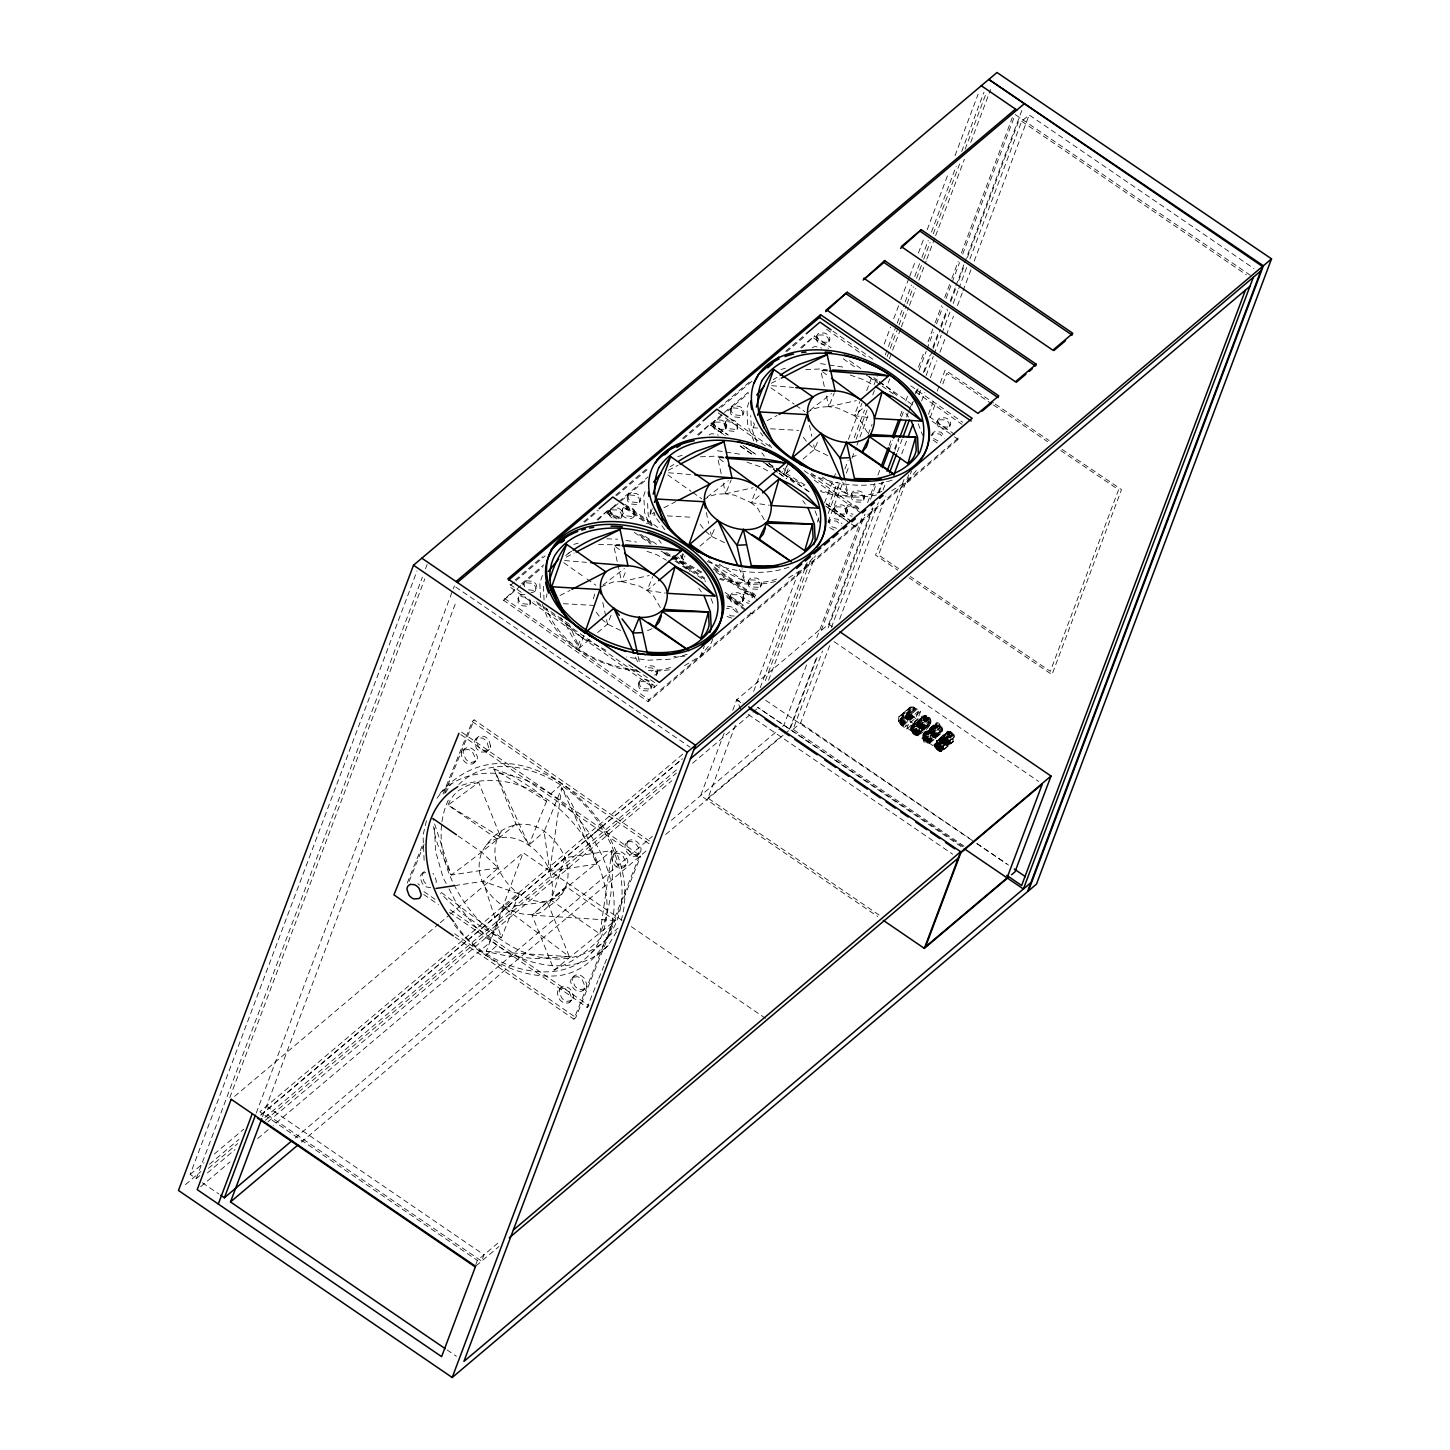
<?xml version="1.0" encoding="UTF-8"?>
<svg xmlns="http://www.w3.org/2000/svg" width="1450" height="1450" viewBox="0 0 1450 1450"><rect width="100%" height="100%" fill="white"/><g stroke="black" fill="none" stroke-linecap="round" stroke-linejoin="round"><path stroke-width="0.75" stroke-dasharray="5 3.75" d="M913.935 716.282L903.223 725.435C895.955 721.592 902.607 713.454 907.754 720.36L905.326 726.849L916.037 717.714L918.466 711.207C911.18 703.141 907.392 715.394 916.037 717.714M620.564 518.447A7.178 4.821 21.5 0 0 621.959 516.436L622.811 513.173L621.615 510.636A6.561 4.404 21.5 0 0 617.319 507.917L612.426 507.881A7.178 4.821 21.5 0 0 609.798 510.545L608.928 513.808L610.142 516.345A6.561 4.404 21.5 0 0 612.77 518.411M609.798 510.545L610.957 514.351A6.561 4.404 21.5 0 0 615.235 517.052L620.129 517.088A7.178 4.821 21.5 0 0 622.757 514.424M621.959 516.436L620.799 512.629A6.561 4.404 21.5 0 0 616.522 509.929L611.628 509.892A7.178 4.821 21.5 0 0 608.982 512.557M712.965 424.759L714.125 428.548A6.561 4.404 21.5 0 0 718.403 431.266L723.296 431.284A7.178 4.821 21.5 0 0 725.942 428.638L726.794 425.376L725.58 422.838A6.561 4.404 21.5 0 0 721.303 420.119L716.409 420.083A7.178 4.821 21.5 0 0 713.763 422.748L712.965 424.759A7.178 4.821 21.5 0 1 715.611 422.095L720.505 422.131A6.561 4.404 21.5 0 1 724.783 424.832L725.942 428.638M713.763 422.748L714.923 426.554A6.561 4.404 21.5 0 0 719.2 429.254L724.094 429.291A7.178 4.821 21.5 0 0 726.74 426.626M816.114 337.651L817.256 341.457A6.561 4.404 21.5 0 0 821.534 344.157L826.428 344.194A7.178 4.821 21.5 0 0 829.074 341.529L829.926 338.285L828.729 335.729A6.561 4.404 21.5 0 0 824.452 333.029L819.558 332.993A7.178 4.821 21.5 0 0 816.912 335.657L816.114 337.651A7.178 4.821 21.5 0 1 818.743 335.004L823.636 335.022A6.561 4.404 21.5 0 1 827.914 337.741L829.074 341.529M816.912 335.657L818.072 339.445A6.561 4.404 21.5 0 0 822.349 342.146L827.243 342.182A7.178 4.821 21.5 0 0 829.889 339.536M729.803 597.346L730.945 601.152A6.561 4.404 21.5 0 0 735.204 603.871L740.098 603.925A7.178 4.821 21.5 0 0 742.763 601.279L743.632 598.016L742.436 595.479A6.561 4.404 21.5 0 0 738.177 592.742L733.283 592.706A7.178 4.821 21.5 0 0 730.619 595.352L729.803 597.346A7.178 4.821 21.5 0 1 732.467 594.699L737.379 594.754A6.561 4.404 21.5 0 1 741.639 597.472L743.161 600.064A6.561 4.404 21.5 0 0 747.294 602.91L749.016 603.327M730.619 595.352L731.743 599.14A6.561 4.404 21.5 0 0 736.02 601.859L740.914 601.913A7.178 4.821 21.5 0 0 743.578 599.267M742.763 601.279L743.071 594.283A7.178 4.821 21.5 0 1 745.934 591.763L750.882 591.999A6.561 4.404 21.5 0 1 755.015 594.844L755.758 596.113M833.786 509.548L834.91 513.336A6.561 4.404 21.5 0 0 839.188 516.073L844.081 516.127A7.178 4.821 21.5 0 0 846.746 513.463L847.616 510.219L846.419 507.663A6.561 4.404 21.5 0 0 842.16 504.944L837.248 504.89A7.178 4.821 21.5 0 0 834.584 507.536L833.786 509.548A7.178 4.821 21.5 0 1 836.451 506.902L841.344 506.956A6.561 4.404 21.5 0 1 845.622 509.675L846.746 513.463M834.584 507.536L835.726 511.343A6.561 4.404 21.5 0 0 839.985 514.061L844.879 514.116A7.178 4.821 21.5 0 0 847.543 511.469M936.936 422.458L938.059 426.246A6.561 4.404 21.5 0 0 942.319 428.964L947.231 429.019A7.178 4.821 21.5 0 0 949.895 426.373L950.747 423.128L949.569 420.572A6.561 4.404 21.5 0 0 945.291 417.854L940.398 417.799A7.178 4.821 21.5 0 0 937.733 420.446L936.936 422.458A7.178 4.821 21.5 0 1 939.6 419.811L944.494 419.847A6.561 4.404 21.5 0 1 948.753 422.584L949.895 426.373M937.733 420.446L938.875 424.234A6.561 4.404 21.5 0 0 943.134 426.952L948.028 427.007A7.178 4.821 21.5 0 0 950.692 424.361M935.812 746.496C941.485 741.856 941.648 755.812 935.812 746.496L946.524 737.343C952.197 732.703 952.36 746.659 946.524 737.343M952.777 735.277C948.391 738.847 948.264 728.099 952.777 735.277L941.123 745.481C933.202 742.201 944.095 740.769 941.123 745.481M938.857 749.668C944.675 746.587 963.996 733.446 947.648 731.289L936.338 741.149L936.936 743.669L950.874 731.743M911.996 725.344C923.704 720.07 920.551 744.049 911.579 731.706C907.573 724.746 921.548 713.998 926.912 715.702C937.208 721.393 924.846 732.268 918.448 734.787M932.006 739.953C924.158 716.01 916.672 753.71 932.006 739.953L942.717 730.8C934.869 706.857 927.384 744.557 942.717 730.8M650.488 509.639L650.071 514.895L654.385 515.149M757.534 428.04L753.221 427.804L753.638 422.548M929.794 725.163C924.683 728.933 918.194 719.272 923.342 715.72M638.29 684.074L639.196 687.862A6.561 4.404 21.5 0 0 643.329 690.707L648.277 690.943A7.178 4.821 21.5 0 0 651.141 688.442L652.083 685.197L651.05 682.642A6.561 4.404 21.5 0 0 646.918 679.796L641.969 679.561A7.178 4.821 21.5 0 0 639.106 682.08L638.29 684.074A7.178 4.821 21.5 0 1 641.154 681.572L646.102 681.808A6.561 4.404 21.5 0 1 650.234 684.654L651.141 688.442M639.106 682.08L639.994 685.868A6.561 4.404 21.5 0 0 644.126 688.714L649.074 688.949A7.178 4.821 21.5 0 0 651.938 686.43M743.071 594.283L743.977 598.071A6.561 4.404 21.5 0 0 748.109 600.916L749.813 601.315M858.889 509.004L858.164 507.736A6.561 4.404 21.5 0 0 854.032 504.89L849.084 504.654A7.178 4.821 21.5 0 0 846.22 507.174L845.278 510.4L846.311 512.974A6.561 4.404 21.5 0 0 850.443 515.819L852.147 516.218M846.22 507.174L847.108 510.962A6.561 4.404 21.5 0 0 851.241 513.808L852.963 514.224M656.107 675.664A7.178 4.821 21.5 0 0 656.705 674.594L655.835 670.806A6.561 4.404 21.5 0 0 651.721 667.942L646.772 667.689A7.178 4.821 21.5 0 0 645.449 668.251M656.705 674.594L657.647 671.368L656.632 668.794A6.561 4.404 21.5 0 0 652.518 665.931L647.57 665.677A7.178 4.821 21.5 0 0 645.268 667.091M747.856 582.374L748.707 586.162A6.561 4.404 21.5 0 0 752.822 589.026L757.788 589.28A7.178 4.821 21.5 0 0 760.67 586.797L761.631 583.553L760.616 580.997A6.561 4.404 21.5 0 0 756.501 578.133L751.553 577.879A7.178 4.821 21.5 0 0 748.653 580.381L747.856 582.374A7.178 4.821 21.5 0 1 750.737 579.873L755.686 580.145A6.561 4.404 21.5 0 1 759.8 583.009L760.67 586.797M748.653 580.381L749.523 584.151A6.561 4.404 21.5 0 0 753.638 587.014L758.586 587.286A7.178 4.821 21.5 0 0 761.486 584.785M850.987 495.284L851.857 499.072A6.561 4.404 21.5 0 0 855.971 501.936L860.919 502.189A7.178 4.821 21.5 0 0 863.819 499.688L864.78 496.462L863.765 493.888A6.561 4.404 21.5 0 0 859.651 491.043L854.684 490.771A7.178 4.821 21.5 0 0 851.803 493.272L850.987 495.284A7.178 4.821 21.5 0 1 853.887 492.782L858.835 493.036A6.561 4.404 21.5 0 1 862.949 495.9L863.819 499.688M851.803 493.272L852.673 497.06A6.561 4.404 21.5 0 0 856.787 499.924L861.735 500.177A7.178 4.821 21.5 0 0 864.617 497.676M546.505 597.454L546.958 593.974M486.185 845.06C508.225 824.832 541.14 847.779 549.768 871.178L596.802 864.037L561.766 787.821L549.768 871.178C570.756 950.348 460.991 907.537 481.763 852.292C496.915 824.325 529.558 812.598 552.649 838.952C573.058 859.759 575.233 892.167 546.65 907.428M564.956 857.729L551.072 900.196L599.938 933.963L611.991 850.588L564.956 857.729L549.768 871.178L544.112 831.684L561.766 787.821M936.936 743.669L934.144 744.593L935.232 748.127L939.165 751.1L942.029 751.227L953.158 741.748L952.469 737.887M953.158 741.748C949.134 744.956 940.542 734.498 947.648 734.534L947.648 731.289M531.044 592.524L532.639 592.361A7.178 4.821 21.5 0 0 535.775 590.041L536.844 586.833L536.029 584.278A6.561 4.404 21.5 0 0 532.096 581.269L527.111 580.779A7.178 4.821 21.5 0 0 523.957 583.081L524.519 586.851M535.775 590.041L535.231 586.289A6.561 4.404 21.5 0 0 531.298 583.263L526.296 582.773A7.178 4.821 21.5 0 0 523.16 585.093L523.957 583.081M627.125 497.296L627.687 501.048A6.561 4.404 21.5 0 0 631.62 504.056L636.623 504.564A7.178 4.821 21.5 0 0 639.758 502.244L640.827 499.036L640.012 496.48A6.561 4.404 21.5 0 0 636.079 493.471L631.076 492.964A7.178 4.821 21.5 0 0 627.941 495.284L627.125 497.296A7.178 4.821 21.5 0 1 630.279 494.976L635.263 495.465A6.561 4.404 21.5 0 1 639.196 498.474L639.758 502.244M627.941 495.284L628.502 499.054A6.561 4.404 21.5 0 0 632.418 502.062L637.42 502.552A7.178 4.821 21.5 0 0 640.556 500.232M730.274 410.187L730.836 413.957A6.561 4.404 21.5 0 0 734.751 416.966L739.754 417.455A7.178 4.821 21.5 0 0 742.889 415.135L743.959 411.945L743.143 409.371A6.561 4.404 21.5 0 0 739.228 406.362L734.226 405.873A7.178 4.821 21.5 0 0 731.09 408.175L730.274 410.187A7.178 4.821 21.5 0 1 733.41 407.885L738.412 408.374A6.561 4.404 21.5 0 1 742.346 411.383L742.908 415.153M731.09 408.175L731.634 411.945A6.561 4.404 21.5 0 0 735.567 414.954L740.569 415.443A7.178 4.821 21.5 0 0 743.705 413.141M426.427 820.754L423.019 835.399L424.161 861.082M501.356 831.611C476.814 864.961 528.09 922.037 561.839 893.979M454.43 924.937C478.627 956.764 518.121 979.711 558.975 975.614C599.829 970.032 620.274 925.553 612.48 887.998C603.254 840.964 570.194 799.856 526.423 780.444C496.099 767.648 453.324 770.077 435.254 801.107M621.107 920.388C649.074 828.494 516.019 705.697 439.839 793.585M524.936 594.663L521.638 594.627A7.178 4.821 21.5 0 0 518.429 596.893L518.085 602.638A6.561 4.404 21.5 0 0 521.964 605.701L526.966 606.245A7.178 4.821 21.5 0 0 530.174 603.998L530.501 598.234M518.429 596.893L518.901 600.644A6.561 4.404 21.5 0 0 522.761 603.689L527.764 604.251A7.178 4.821 21.5 0 0 530.972 601.986M530.174 603.998L529.703 600.228A6.561 4.404 21.5 0 0 525.824 597.183L520.822 596.621A7.178 4.821 21.5 0 0 517.614 598.886M624.207 507.301A7.178 4.821 21.5 0 0 622.394 509.077L622.068 514.841A6.561 4.404 21.5 0 0 625.929 517.886L630.949 518.447A7.178 4.821 21.5 0 0 634.158 516.182L634.484 510.436A6.561 4.404 21.5 0 0 630.605 507.373L625.603 506.829M622.394 509.077L622.866 512.847A6.561 4.404 21.5 0 0 626.744 515.892L631.747 516.454A7.178 4.821 21.5 0 0 634.955 514.188M634.158 516.182L633.686 512.43A6.561 4.404 21.5 0 0 629.808 509.385L624.805 508.823A7.178 4.821 21.5 0 0 621.597 511.089M724.728 423.998L725.199 427.75A6.561 4.404 21.5 0 0 729.078 430.795L734.081 431.357A7.178 4.821 21.5 0 0 737.289 429.091L737.633 423.327A6.561 4.404 21.5 0 0 733.754 420.282L728.752 419.721A7.178 4.821 21.5 0 0 725.544 421.986L724.728 423.998A7.178 4.821 21.5 0 1 727.936 421.733L732.957 422.294A6.561 4.404 21.5 0 1 736.817 425.339L737.289 429.091M725.544 421.986L726.015 425.738A6.561 4.404 21.5 0 0 729.894 428.783L734.896 429.345A7.178 4.821 21.5 0 0 738.104 427.079M542.409 575.414L539.817 583.226L540.632 600.336M593.286 598.814L595.298 592.796M645.087 491.514L643.782 495.429L644.616 512.539L649.147 524.175M748.871 402.466L746.931 408.32L747.765 425.448L753.801 440.945M583.933 635.39L579.547 647.896A126.259 90.498 50.8 0 1 570.43 633.541L565.174 623.536M652.264 508.642L650.071 514.895L654.059 512.847M680.322 555.404A126.259 90.498 50.8 0 0 683.53 560.081L684.98 555.912M753.221 427.804L754.689 423.636M788.129 468.821L786.661 472.99A126.259 90.498 50.8 0 1 783.471 468.296M199.756 1175.66L196.294 1178.578L190.186 1174.391L417.038 570.883M196.294 1178.578L422.349 577.173M425.539 568.708L427.134 564.467M229.789 1097.65L424.796 578.84M256.233 1113.056L454.412 585.782M262.559 1116.645L456.442 600.808M622.014 920.297L523.142 852.727L489.176 943.08L273.216 1125.436M497.839 1243.139L477.358 1260.449L475.002 1266.774L498.927 1246.529M724.166 733.102L700.694 795.561L877.739 916.545M732.776 710.192L736.691 699.788L819.866 629.536L821.244 630.478L828.748 624.153L872.447 507.862M879.026 915.004L707.963 798.116L735.44 725.036M753.656 691.36L799.022 570.666M817.329 521.946L818.924 517.722M824.506 502.896L835.635 473.244M848.377 439.368L861.916 403.372M866.683 390.666L871.468 377.961M884.192 344.085L890.554 327.138M893.744 318.674L900.106 301.727M900.903 299.606L908.86 278.436M909.658 276.316L915.24 261.489M918.412 253.025L923.994 238.199M927.184 229.734L948.662 172.55M955.042 155.603L978.116 94.196M760.199 687.735L807.143 562.654M827.914 507.591L837.411 482.107M854.213 437.646L864.508 410.06M874.114 384.649L877.25 376.148M885.279 354.978L887.618 348.58M888.469 346.496L896.372 325.271M897.224 323.187L904.347 304.083M905.199 301.999L911.506 284.998M914.751 276.551L921.076 259.568M921.928 257.484L928.236 240.501M931.48 232.054L956.13 166.315M961.694 151.471L984.006 92.129M765.328 680.702L810.713 560.008M828.222 513.427L840.148 481.654M844.933 468.948L848.123 460.484M856.08 439.314L867.227 409.661M872.791 394.835L874.386 390.594M887.11 356.718L889.502 350.374M890.3 348.254L898.257 327.066M899.054 324.963L906.214 305.896M907.011 303.775L913.391 286.846M916.563 278.364L922.943 261.435M923.722 259.314L930.102 242.368M933.274 233.903L959.556 164.013M965.12 149.205L985.819 94.141M768.572 680.268L815.335 555.749M828.077 521.837L843.393 481.201M846.401 473.081L848.794 466.719M851.984 458.254L856.134 447.325M856.932 445.204L859.306 438.861M859.941 437.048L868.858 413.449M889.412 358.639L891.949 352.042M892.602 350.157L900.704 328.751M901.374 326.848L908.661 307.563M909.458 305.442L915.82 288.514M918.901 280.212L926.169 260.982M926.858 259.024L934.924 237.691M935.631 235.697L964.377 159.337M970.739 142.39L990.604 89.465M806.562 664.934L783.87 725.308L778.777 729.622M816.749 637.873L862.822 515.294M867.589 502.606L874.749 483.557M877.921 475.093L880.313 468.749M889.049 445.476L891.442 439.132M900.196 415.86L902.571 409.516M905.761 401.052L908.135 394.708M918.484 367.194L924.049 352.386M928.018 341.819L934.38 324.891M935.178 322.77L941.539 305.841M944.729 297.395L951.091 280.466M951.871 278.346L958.232 261.417M961.423 252.953L1012.317 117.559M821.244 630.478L864.961 514.188M870.526 499.38L876.09 484.59M889.611 448.648L892.783 440.184M901.519 416.929L903.912 410.586M919.01 370.403L926.169 351.371M926.949 349.269L933.311 332.34M936.501 323.894L942.844 306.965M946.034 298.519L959.537 262.577M962.727 254.112L1014.384 116.671M878.011 493.073L881.981 482.487M894.704 448.666L898.674 438.081M906.631 416.947L908.207 412.706M909.005 410.604L912.195 402.139M915.367 393.693L916.962 389.452M923.324 372.541L929.667 355.631M932.857 347.166L937.624 334.479M940.796 326.014L947.158 309.104M950.33 300.657L955.115 287.97M955.894 285.849L963.851 264.697M964.649 262.595L1022.667 108.242M789.489 729.278L816.169 658.282M817.039 657.521L789.978 729.495L784.794 733.863M828.168 627.886L874.314 505.126M879.081 492.42L883.068 481.853M894.994 450.098L898.982 439.513M911.706 405.656L913.301 401.414M916.472 392.95L918.067 388.709M924.429 371.78L932.386 350.61M933.184 348.489L940.343 329.44M941.141 327.337L947.502 310.391M950.692 301.926L955.459 289.239M958.649 280.774L964.214 265.948M967.404 257.484L1019.912 117.794M964.033 846.147L793.096 729.35L822.567 650.959M831.321 627.651L878.319 502.642M883.086 489.937L886.276 481.454M897.423 451.784L902.208 439.078M918.938 394.581L920.533 390.34M926.097 375.514L933.274 356.446M934.072 354.326L941.231 335.258M942.029 333.138L949.986 311.949M953.176 303.485L957.961 290.761M958.758 288.641L966.715 267.452M969.905 258.988L1021.67 121.256L1029.156 114.949L1253.96 268.558M793.096 729.35L800.581 723.024L830.85 642.513M839.604 619.204L885.805 496.317M901.737 453.941L906.504 441.235M921.638 400.979L924.828 392.497M930.393 377.671L936.773 360.724M939.963 352.241L945.527 337.415M946.324 335.294L953.502 316.227M957.471 305.624L962.256 292.918M963.054 290.798L971.011 269.609M974.201 261.145L1029.156 114.949M904.021 479.442L875.564 555.132L897.858 570.213M928.507 414.265L934.036 399.548M937.208 391.138L945.11 370.112L993.395 402.81M908.679 474.748L878.519 554.987L899.054 568.908M930.102 417.727L935.667 402.937M942.808 383.942L946.778 373.375L991.601 403.734M913.373 707.056L910.237 707.129L898.837 716.862L898.42 721.411L901.683 725.653L906.667 729.114L917.379 719.961L920.623 711.316L913.373 707.056L902.661 716.209L899.997 723.26L941.467 751.408L953.447 741.258M906.667 729.114L909.911 720.469L920.623 711.316M941.467 751.408L944.131 744.357L902.661 716.209L898.837 716.862M648.132 701.746L648.929 699.752L751.807 612.335L751.009 614.347L648.132 701.746L503.603 600.282L514.696 589.534M407.214 883.104L423.056 843.755M443.048 794.056L472.211 721.556L474.114 719.871L650.343 841.634M409.136 881.401L424.324 843.646M444.588 793.295L474.114 719.871M597.908 520.169L607.296 510.871L618.407 518.683M616.848 518.991L607.586 512.484L616.957 503.204M638.634 671.441L619.694 668.522L597.128 660.656L576.665 649.02L581.432 637.148L564.485 622.521L560.806 617.537M600.989 586.851L613.114 581.976L621.633 581.595L626.418 569.687M597.636 632.526L607.496 624.153L611.483 614.22M486.239 951.236L569.324 956.637L503.893 907.356L547.248 901.737L569.324 956.637L534.706 958.577L506.829 955.804A156.238 116.816 18.2 0 1 486.239 951.236L503.893 907.356L519.082 893.907L483.049 881.31L453.941 885.732M546.577 801.252L528.924 845.132L515.946 823.872L493.87 768.971L511.959 775.388L533.981 789.616A157.325 90.244 73.6 0 1 546.577 801.252L493.87 768.971L528.924 845.132L544.112 831.684M519.082 893.907L501.428 937.787A156.002 116.634 18.2 0 1 482.959 927.964L460.339 912.123L440.492 893.49M698.465 435.272L711.261 423.074L727.936 434.782M723.695 434.493L710.717 425.394L711.533 423.382L749.251 391.337M660.348 607.55L653.642 596.113L647.117 590.476L652.699 576.592M689.729 570.376L679.561 561.603L682.732 553.683M701.111 572.859L680.648 561.204L684.618 551.326M703.449 499.978L709.521 496.281L717.079 494.178L725.616 493.798L731.199 479.896M699.969 546.124L711.461 536.355L714.651 528.398M514.315 582.048L509.168 586.416L653.696 687.88L654.512 685.868L534.071 601.315M801.596 348.181L814.411 335.965L831.086 347.674M764.313 519.752L757.625 508.316L751.1 502.679L756.683 488.777M684.599 665.623L700.368 656.034L704.356 646.156M712.82 639.033L711.225 643.002L700.368 656.034M786.697 465.885L783.526 473.806L776.094 469.564M788.564 462.242L783.798 474.114L804.243 485.75M455.173 937.153L573.892 1019.187L638.87 857.639L640.791 855.953L460.846 731.616M573.892 1019.187L575.813 1017.483L640.791 855.953M449.446 912.286L587.159 1007.442L597.98 980.508M598.814 978.442L603.816 966.026M604.65 963.942L607.151 957.725M806.599 412.869L812.671 409.172L820.229 407.069L828.748 406.689L834.33 392.805M803.101 459.016L814.61 449.246L817.8 441.308M752.097 613.948L752.912 611.936L855.79 524.537L854.993 526.531L752.097 613.948L748.399 611.356M867.463 432.644L860.774 421.207L854.231 415.57L859.814 401.686M788.582 577.825L804.351 568.237L805.946 564.286M829.346 520.586L828.53 522.598A7.159 4.803 21.5 0 1 831.956 520.514L836.994 521.293L841.163 525.752M896.843 395.469L886.675 386.697L889.847 378.794M868.115 434.329L872.103 424.397M855.246 526.857L856.062 524.846L958.939 437.429L958.124 439.441L855.246 526.857L851.549 524.248M891.714 490.716L907.501 481.146L911.47 471.25M932.477 433.496L931.679 435.489A7.159 4.803 21.5 0 1 935.105 433.405L940.126 434.184L944.312 438.661M909.531 707.709L909.803 713.563L917.379 719.961M913.446 726.831C910.111 743.433 926.822 724.366 913.446 726.831C929.305 705.153 937.189 724.692 916.708 733.501M925.209 734.824C921.874 751.408 938.585 732.341 925.209 734.824L936.827 724.982L940.669 727.012L940.089 731.634L926.641 742.799M935.921 725.671C933.093 728.281 936.754 734.769 940.089 731.634M445.458 792.933L451.186 783.544M448.286 800.164C410.712 881.219 529.033 1007.623 606.191 939.727C638.489 897.786 616.703 838.517 583.553 803.952C553.139 771.654 495.103 748.943 458.798 784.486M626.237 842.957C620.872 850.534 633.976 861.916 639.776 853.252C645.141 845.676 632.037 834.276 626.237 842.957C632.726 837.556 642.586 848.54 637.855 854.938M628.158 841.254C623.428 847.67 633.287 858.636 639.776 853.252M455.028 923.287C490.173 979.094 597.926 1000.156 606.97 913.446C610.849 841.236 534.615 757.915 459.813 786.063M596.82 955.496L608.166 945.454L618.498 928.544M804.351 568.237L813.849 556.818M907.501 481.146L918.339 468.096M936.338 741.149L936.936 740.442C945.183 740.026 943.207 747.638 942.029 751.227M462.822 750.466L466.084 747.91L469.492 747.656A8.12 5.746 49.1 0 1 474.694 750.864L477.322 756.537A8.863 6.289 49.1 0 1 475.817 761.341L472.573 763.914L469.147 764.15A8.12 5.746 49.1 0 1 463.946 760.942L461.317 755.269A8.863 6.289 49.1 0 1 462.822 750.466L467.571 749.36A8.12 5.746 49.1 0 1 472.791 752.568L475.401 758.241A8.863 6.289 49.1 0 1 473.896 763.044M475.727 739.119L477.648 737.416M487.526 750.901L489.448 749.215M430.686 887.472L427.116 887.183A8.12 5.746 49.1 0 1 422.167 883.322L420.228 877.558A8.863 6.289 49.1 0 1 422.439 873.244L425.847 870.942M515.946 823.872C495.012 841.653 473.642 858.763 451.204 875.021L437.719 844.643A170.901 73.388 41.4 0 1 433.514 826.663M550.819 793.784L562.165 783.725M458.218 836.034L481.763 852.292L498.238 867.861L483.049 881.31L501.428 937.787L439.549 891.116M591.455 835.689L604.722 823.944M485.841 955.314L497.187 945.273C529.214 967.875 578.659 976.938 608.166 945.454M547.248 901.737L532.059 915.168L554.136 970.086L571.898 960.933L582.9 953.556A172.26 154.371 64.8 0 0 615.144 920.533L566.261 886.748L532.059 915.168L615.126 920.514L554.136 970.086M566.261 886.748L551.072 900.196L611.991 850.588L612.679 872.501L610.885 893.889A172.224 154.352 64.8 0 1 599.956 933.963M613.259 854.394L616.522 851.839L619.947 851.603A8.102 5.746 49.1 0 1 625.149 854.847L627.741 860.521A8.863 6.289 49.1 0 1 626.219 865.306L622.956 867.861L619.531 868.097A8.102 5.746 49.1 0 1 614.329 864.853L611.737 859.179A8.863 6.289 49.1 0 1 613.259 854.394L618.026 853.307A8.102 5.746 49.1 0 1 623.228 856.533L625.82 862.206A8.863 6.289 49.1 0 1 624.298 866.991M608.293 936.718L618.026 928.109M591.002 953.176L606.191 939.727M559.192 989.208L562.528 986.743L566.007 986.725A8.102 5.746 49.1 0 1 571.119 990.223L573.457 995.951A8.881 6.289 49.1 0 1 571.644 1000.554L568.309 1003.019L564.829 1003.037A8.102 5.746 49.1 0 1 559.718 999.539L557.38 993.812A8.881 6.289 49.1 0 1 559.192 989.208L564.086 988.429A8.102 5.746 49.1 0 1 569.197 991.927L571.536 997.654A8.881 6.289 49.1 0 1 569.723 1002.258M572.424 977.499L575.759 975.016L579.239 974.98A8.102 5.746 49.1 0 1 584.35 978.442L586.724 984.169A8.881 6.289 49.1 0 1 584.948 988.791L581.631 991.256L578.151 991.311A8.102 5.746 49.1 0 1 573.022 987.831L570.647 982.121A8.881 6.289 49.1 0 1 572.442 977.499L577.317 976.684A8.102 5.746 49.1 0 1 582.429 980.146L584.803 985.855A8.881 6.289 49.1 0 1 583.027 990.477M587.159 1007.442L589.081 1005.738L448.104 908.316M899.526 716.282L910.237 707.129M900.45 716.01L911.162 706.857M901.592 715.992L912.304 706.839M900.088 718.892L912.322 708.488M899.87 719.798L914.479 707.437M898.42 721.411L909.132 712.258M899.87 720.722L913.917 708.615M902.661 716.209L904.909 717.152L915.621 707.999M900.088 721.665L914.732 708.887M899.091 722.716L909.803 713.563M904.836 718.439L915.548 709.286M900.522 722.626L911.234 713.472M899.816 723.768L910.528 714.614M905.688 718.964L916.4 709.811M901.048 723.405L911.76 714.252M900.668 724.746L911.379 715.593M901.664 724.13L912.376 714.977M902.408 724.819L913.101 715.666M901.683 725.653L918.466 711.207M911.47 725.997L924.121 715.394M911.071 726.794L921.783 717.659M914.316 724.42L925.028 715.267M910.817 727.701L921.529 718.566M915.24 724.511L925.952 715.357M910.745 728.643L921.457 719.508M910.854 729.64L926.912 715.702M915.548 725.961L926.242 716.808M916.164 726.124L927.909 716.264M911.107 730.655L921.819 721.502M916.799 726.486L927.511 717.333M911.579 731.706L928.816 716.989M917.379 726.957L928.091 717.804M912.884 731.471L923.596 722.317L923.523 718.801L925.064 716.989M917.832 727.519L928.544 718.366M912.195 732.667L929.595 717.822M913.228 732.123L923.596 722.317M918.194 728.172L928.906 719.019M913.699 732.685L924.411 723.532L926.242 724.529L928.326 723.641M912.956 733.501L930.193 718.783M914.279 733.174L924.991 724.021M919.934 728.987L930.646 719.834M913.881 734.244L925.626 724.366M915.53 733.682L926.242 724.529M914.877 734.806L930.918 720.868M920.315 731.018L931.027 721.864M915.838 735.132L926.532 725.979M916.763 735.241L930.954 722.807M920.007 732.866L930.719 723.713M917.669 735.096L930.32 724.511M923.233 733.99L935.123 723.713M922.834 734.787L935.884 723.387M926.079 732.413L936.791 723.26M922.599 735.694L933.311 726.541M927.021 732.504L937.733 723.351M922.526 736.636L933.22 727.483M926.115 734.135L938.694 723.677M922.617 737.615L933.329 728.462M927.311 733.954L938.023 724.801M927.928 734.117L938.639 724.964M922.889 738.63L939.673 724.239M928.562 734.461L939.274 725.326M924.411 738.702L935.105 729.549M923.342 739.699L940.597 724.982M924.647 739.446L935.359 730.311M923.958 740.642L941.358 725.816M925.009 740.116L935.721 730.963M929.958 736.165L940.669 727.012M924.719 741.494L941.956 726.758M926.061 741.149L936.754 731.996M925.644 742.237L942.428 727.827M927.293 741.675L938.005 732.522M927.891 741.657L942.699 728.861M927.601 743.125L942.79 729.839M928.526 743.216L939.238 734.062M929.432 743.089L942.482 731.688M930.211 742.781L942.083 732.504M936.229 741.675L946.941 732.522M938.041 740.261L948.753 731.108M936.301 742.273L949.424 731.199M934.144 744.593L945.835 734.498M934.036 745.173L950.131 731.416M934.09 745.826L949.079 732.776M934.308 746.551L945.019 737.397M939.709 742.001L950.421 732.848M935.866 745.753L951.617 732.214M934.706 747.33L951.218 733.265M938.023 745.354L952.342 732.757M935.232 748.127L945.944 738.974M936.192 747.403L952.976 733.338M939.582 744.901L950.294 735.748M939.038 745.898L952.487 734.588M935.866 748.871L953.52 733.972M936.899 748.327L947.611 739.174M936.609 749.541L953.973 734.661M937.842 749.106L948.554 739.971M937.443 750.176L948.155 741.022M940.706 747.62L954.499 735.947M942.482 747.04L953.194 737.887M938.313 750.719L954.444 737.017M939.836 749.886L953.085 738.847M939.165 751.1L951.744 740.116M939.981 751.354L953.466 739.717M940.778 751.444L953.574 740.533M515.131 580.036L542.554 556.728M583.716 521.764L597.436 510.11M615.67 495.157L648.259 467.462M682.551 438.335L701.401 422.312M718.819 408.048L751.39 380.371M785.683 351.226L804.551 335.204M516.037 580.58L545.182 555.821M584.622 522.308L598.342 510.654M616.576 495.701L649.165 468.024M683.457 438.879L702.308 422.856M721.429 407.142L752.296 380.915M786.589 351.788L805.457 335.766M521.547 583.716L543.841 564.775M597.001 519.607L607.296 510.871M618.679 501.736L647.824 476.978M697.541 434.728L711.261 423.074M800.69 347.619L814.411 335.965M503.603 600.282L520.749 585.728M522.471 584.259L543.043 566.787M607.586 512.484L645.304 480.439M710.717 425.394L721.013 416.639M727.864 410.821L748.454 393.331M589.407 639.504L579.547 647.896L569.614 625.494M617.863 564.521L621.633 581.595L639.232 585.999L647.117 590.476L655.346 583.498M723.26 483.122L725.616 493.798L734.516 495.157L751.1 502.679L760.96 494.305M789.96 470.199L786.661 472.99L784.867 468.912M826.409 396.031L828.748 406.689L837.665 408.066L854.231 415.57L864.109 407.196M653.696 687.88L657.122 684.962M234.628 1096.363L438.48 924.212M440.22 922.762L448.847 915.457M450.569 914.007L523.142 852.727M682.678 754.181L259.822 1111.806L477.358 1260.449M260.782 1115.304L682.044 759.039M190.186 1174.391L204.015 1162.737M214.364 1153.982L243.727 1129.188M261 1114.615L682.334 758.821M185.382 1184.632L200.934 1171.491M209.579 1164.205L238.942 1139.392M264.861 1117.515L677.748 768.844M208.383 1168.374L237.746 1143.579M265.368 1120.252L676.353 773.194M207.368 1172.959L235.009 1149.614M267.815 1121.919L671.894 780.698M692.611 763.207L751.317 713.618M753.039 712.168L758.223 707.781M200.662 1186.716L230.042 1161.921M257.683 1138.576L271.494 1126.904M295.147 1138.014L652.373 836.36M671.35 820.338L777.091 731.054M707.963 798.116L781.006 736.455M301.292 1142.147L646.664 850.516M665.659 834.475L783.072 735.313M810.151 410.114L831.557 393.566M707.02 497.205L728.426 480.675M603.037 585.021L624.442 568.472M478.681 782.402L468.006 785.284L459.288 790.069A171.462 73.624 41.4 0 0 448.068 805.076L500.757 837.321L478.681 782.402L448.068 805.094L496.951 838.861M475.817 761.341L471.069 762.464A8.12 5.746 49.1 0 1 465.867 759.238L463.239 753.565A8.863 6.289 49.1 0 1 464.743 748.78M626.219 865.306L621.452 866.393A8.102 5.746 49.1 0 1 616.25 863.149L613.658 857.476A8.863 6.289 49.1 0 1 615.181 852.691M773.249 379.646L777.001 377.381M670.118 466.755L673.851 464.471M568.001 553.411L571.753 551.145M652.101 628.702L645.286 631.602M584.948 988.791L580.072 989.607A8.102 5.746 49.1 0 1 574.943 986.145L572.569 980.417A8.881 6.289 49.1 0 1 574.345 975.796M571.644 1000.554L566.751 1001.334A8.102 5.746 49.1 0 1 561.639 997.836L559.301 992.108A8.881 6.289 49.1 0 1 561.114 987.523M771.327 383.271L779.303 379.157M668.178 470.362L678.147 465.233M767.159 420.609L777.109 415.479M566.189 557.144L574.164 553.03M664.009 507.718L675.972 501.555M560.044 595.515L569.995 590.386M422.439 873.244L425.666 872.519M486.312 751.934L481.183 752.043A8.12 5.746 49.1 0 1 476.325 748.037L474.567 742.255A8.863 6.271 49.1 0 1 476.941 738.086L482.071 737.978A8.12 5.746 49.1 0 1 486.946 741.983L488.704 747.765A8.863 6.271 49.1 0 1 486.312 751.934M780.934 369.478L785.284 368.264M677.784 456.587L682.134 455.373M852.401 456.696L856.189 455.644M573.801 544.384L578.169 543.17M892.131 480.077C864.998 489.81 835.019 484.717 809.009 473.878M881.89 491.459C862.17 498.129 840.202 496.679 820.573 490.444M876.452 494.976C858.146 498.909 838.444 497.241 820.664 491.478M788.981 567.168C761.866 576.901 731.869 571.808 705.878 560.987M776.674 579.13C758.205 585.184 737.814 583.371 719.381 578.224M775.496 581.468C757.299 586.362 737.524 584.296 719.562 579.293M687.191 654.367L669.737 659.224L647.606 660.221L626.563 656.977M670.625 667.507L662.324 669.827L647.606 670.48M669.338 669.882L651.684 671.694M828.748 406.689L856.37 400.635M725.616 493.798L753.221 487.726M621.633 581.595L649.256 575.523M498.238 867.861L451.204 875.021L432.879 818.525M805.711 369.623L820.428 368.952L829.237 370.312M826.736 370.149L820.754 370.421L824.524 387.494M700.459 456.804L717.297 456.061L723.894 457.076M723.604 457.239L717.605 457.511L721.375 474.585M606.752 538.82L617.591 539.183M598.596 544.511L619.911 544.874M619.621 545.055L613.64 545.309L617.392 562.382M734.244 616.051L730.891 615.869L726.45 613.332M770.494 428.783L798.569 430.378M667.344 515.874L693.263 517.36M563.379 603.689L593.612 605.393M827.316 370.946L820.754 370.421L828.004 375.749M771.708 385.664L793.585 387.44M724.166 458.055L717.605 457.511L724.855 462.84M668.559 472.772L690.436 474.549M620.201 545.853L613.64 545.309L620.89 550.638M564.594 560.57L586.452 562.346M854.231 415.57L870.453 417.872M751.1 502.679L769.334 505.252M647.117 590.476L665.351 593.068M820.501 363.624L843.646 367.194M717.369 450.733L740.497 454.285M836.596 528.326L831.684 526.622L828.965 521.746A7.159 4.803 21.5 0 1 832.771 518.502L837.792 519.281L841.979 523.74M626.001 540.469L636.532 542.082M731.815 618.135L726.903 616.431L724.746 614.111M636.894 670.081C599.811 666.184 560.081 645.341 546.614 608.819M528.452 589.86L533.437 590.349A7.178 4.821 21.5 0 0 536.591 588.048M850.226 375.061L863.874 379.827L871.649 384.25M938.023 440.963L933.583 438.426L932.096 434.638A7.159 4.803 21.5 0 1 935.921 431.411L940.941 432.173L945.128 436.649M937.208 442.975L931.861 439.205M827.714 455.554L814.61 449.246L808.085 443.609M747.076 462.169L760.724 466.918L770.439 472.446M834.076 530.066L829.618 527.546L828.222 525.009M724.565 542.644L711.461 536.355L704.936 530.718M647.008 551.326L656.741 554.716L666.474 560.244M620.582 630.442L607.496 624.153L600.971 618.516M605.991 650.216L581.432 637.148M740.769 709.376L736.691 699.788L743.125 703.051M866.212 375.061L877.377 381.404M879.226 382.474L886.675 386.697M804.986 485.007L782.329 471.159M763.081 462.151L774.228 468.513M701.836 572.097L682.406 561.041L677.567 556.873M660.964 551.018L670.263 556.311M672.111 557.362L679.561 561.603M904.909 717.152L909.911 720.469M995.244 404.079L1049.111 440.546M1062.107 449.355L1121.521 489.611L1051.993 674.612L908.987 577.771M993.467 405.003L1047.625 441.67M1060.693 450.533L1118.584 489.737L1050.326 671.35L910.256 576.484M822.404 476.996L848.087 494.414L845.278 481.599M719.254 564.104L744.956 581.504L742.128 568.708M765.691 700.296L974.871 842.251M976.738 843.519L1008.493 865.07M962.999 846.673L757.553 707.237L962.401 847.452M1015.181 114.55L1253.326 277.294M1021.67 121.256L1246.474 274.884M828.748 624.153L832.481 626.708M834.112 641.661L1038.635 781.423M800.581 723.024L969.669 838.571M977.101 843.646L1006.826 863.946M736.691 699.788L741.276 702.906M748.2 714.451L952.722 854.213M536.391 601.768L569.669 624.497M628.829 664.916L654.711 682.606M455.699 587.014L690.091 747.185M631.348 926.677L765.673 1018.462M266.492 1106.169L484.028 1254.83L481.654 1261.137L264.118 1112.494M202.402 1182.747L218.896 1194.003M447.108 1349.95L456.442 1356.33M472.211 721.556L652.138 845.894M460.792 734.588L638.87 857.639M423.98 891.659L435.109 899.344M423.744 894.523L438.444 904.673M454.629 933.746L575.813 1017.483M832.952 331.198L875.564 361.123M910.781 385.827L962.655 422.258M826.591 329.313L865.505 356.627M915.53 391.736L961.857 424.27M849.609 360.688L860.738 368.481M873.697 377.598L877.413 380.19M879.262 381.495L912.612 404.913M929.287 416.621L955.224 434.837M813.595 337.977L828.421 348.381M843.248 358.784L856.225 367.901M869.184 377L880.313 384.812M882.162 386.099L895.139 395.216M932.187 421.225L952.577 435.544M954.426 436.831L958.124 439.441M770.911 387.821L794.092 404.097M795.887 405.347L804.804 411.619M729.803 418.307L772.433 448.213M804.188 470.652L859.778 509.675M718.149 412.815L766.053 446.328M814.229 480.149L860.829 512.974M746.478 447.778L755.74 454.285M768.699 463.402L774.264 467.299M776.112 468.604L809.463 492.003M826.138 503.712L852.092 521.928M711.533 423.382L728.208 435.091M743.034 445.494L755.994 454.593M768.971 463.71L774.518 467.607M776.384 468.912L809.734 492.329M826.409 504.038L852.346 522.236M710.464 425.067L725.29 435.489M740.098 445.893L753.076 454.992M766.053 464.091L777.164 471.903M779.013 473.207L786.426 478.409M829.037 508.334L849.428 522.634M851.277 523.939L854.993 526.531M740.37 446.201L753.347 455.3M766.307 464.417L777.418 472.211M779.284 473.516L786.697 478.718M825.594 506.032L849.682 522.942M667.761 474.911L690.961 491.206M692.737 492.456L701.655 498.709M625.077 504.419L658.427 527.818M714.016 566.859L756.628 596.766M625.838 506.104L653.624 525.607M714.778 568.545L755.541 597.164M626.128 507.718L652.065 525.933M713.201 568.853L757.679 600.082M625.022 508.116L647.262 523.722M715.811 571.844L752.876 597.871M608.384 510.472L619.494 518.284M645.449 536.5L656.56 544.294M673.235 556.002L704.736 578.115M725.109 592.434L743.651 605.447M640.646 534.289L653.606 543.388M666.583 552.504L670.281 555.096M672.147 556.401L707.346 581.106M727.737 595.424L742.545 605.828M639.069 534.597L652.047 543.714M665.024 552.812L674.286 559.319M676.135 560.624L705.787 581.432M726.16 595.732L746.551 610.051M606.481 512.883L613.894 518.085M634.284 532.386L650.959 544.094M663.919 553.193L673.181 559.7M675.048 561.005L680.594 564.902M682.461 566.207L689.856 571.409M726.921 597.436L747.312 611.737M563.778 562.727L585.202 577.752M586.978 579.003L595.896 585.274M509.983 584.404L522.942 593.521M504.401 598.288L648.929 699.752M811.402 473.298L828.385 484.699L848.087 494.414L842.668 482.198M708.252 560.389L725.254 571.789L744.956 581.504L739.536 569.306M497.187 945.273L475.02 926.423L456.551 903.368L447.234 885.569M777.019 468.259L793.694 482.578M673.869 555.368L680.648 561.204M576.665 649.02L559.718 634.393L547.429 617.791L541.394 602.276M905.906 413.54L908.498 417.038M803.354 437.229L806.907 442.014M760.543 432.68L763.008 435.997M769.153 444.298L771.599 447.633M802.756 500.631L805.348 504.147M761.921 452.853L764.386 456.17M700.205 524.32L703.757 529.123M736.691 612.263L733.011 609.091L727.991 608.311A7.159 4.803 21.5 0 0 726.541 608.71M664.771 529.739L656.179 518.121L653.914 512.303M698.773 588.446L701.383 591.944M658.789 539.944L661.236 543.279M596.222 612.118L599.774 616.921M754.942 598.107L754.217 596.838A6.561 4.404 21.5 0 0 750.085 593.993L745.137 593.775A7.178 4.821 21.5 0 0 742.273 596.276M446.201 883.594L443.084 877.649L435.526 851.041L434.366 825.358M681.717 556.021L683.53 560.081M635.553 657.104L638.272 663.212M918.176 423.744L922.707 435.381M815.027 510.835L819.558 522.471M756.954 442.196L751.317 427.696L750.719 415.498M711.062 598.632L714.071 606.39M652.192 525.154L648.168 514.786L647.479 500.558M596.802 864.037L584.531 829.69L572.243 804.714A157.542 90.371 73.6 0 0 561.766 787.821M638.145 656.506L639.559 662.904M809.463 425.448L811.801 436.269M813.668 444.914L814.61 449.246M706.313 512.539L708.651 523.359M710.536 532.023L711.461 536.355M602.801 602.511L607.496 624.153M490.626 746.061L488.868 740.279A8.12 5.746 49.1 0 0 483.992 736.274L478.862 736.401A8.863 6.271 49.1 0 0 476.488 740.569L478.228 746.351A8.12 5.746 49.1 0 0 483.104 750.339L488.233 750.23A8.863 6.271 49.1 0 0 490.626 746.061M738.068 612.824L735.331 607.949L728.788 606.299A7.159 4.803 21.5 0 0 727.338 606.716M543.406 586.326L544.094 600.554M436.015 882.597A8.863 6.289 49.1 0 0 436.305 880.839L434.366 875.075A8.12 5.746 49.1 0 0 432.934 873.426M424.361 871.559A8.863 6.289 49.1 0 0 422.149 875.854L424.089 881.636A8.12 5.746 49.1 0 0 429.037 885.479M417.854 883.793A8.102 5.746 49.1 0 1 419.558 885.08M812.399 347.782A7.178 4.821 21.5 0 1 814.972 346.604L819.993 347.311A6.561 4.404 21.5 0 1 821.516 348.145M857.349 509.748A6.561 4.404 21.5 0 0 853.216 506.902L848.268 506.666A7.178 4.821 21.5 0 0 845.404 509.186M709.249 434.873A7.178 4.821 21.5 0 1 711.823 433.713L716.844 434.402A6.561 4.404 21.5 0 1 718.366 435.236M684.853 656.143A139.889 53.723 28.9 0 1 673.724 656.542M565.754 555.549A139.254 121.727 7.3 0 1 571.608 551.181M657.502 672.582A7.178 4.821 21.5 0 1 654.621 675.084"/><path stroke-width="1.5" d="M549.659 580.308L550.565 576.955A138.765 121.311 7.3 0 1 566.588 544.33L605.846 571.898C622.503 560.026 646.428 566.606 660.022 580.236C676.371 594.627 660.856 612.045 655.146 626.853L687.264 649.401M653.171 494.178L654.548 489.157A138.765 121.311 7.3 0 1 670.553 456.532L709.829 484.082C726.468 472.229 750.411 478.79 764.005 492.42C780.336 506.829 764.839 524.248 759.111 539.056L791.229 561.603M756.32 407.087L757.697 402.067A138.765 121.311 7.3 0 1 773.702 369.424L812.961 396.992C829.618 385.12 853.561 391.699 867.154 405.329C883.485 419.721 867.988 437.139 862.261 451.947L894.378 474.494M571.989 589.353L605.846 571.898C583.045 601.261 638.254 630.841 661.526 610.976L700.767 638.526L708.506 611.918L663.158 609.344M677.966 500.522L709.829 484.082C687.028 513.445 742.237 543.043 765.491 523.178L804.75 550.728L812.489 524.121L767.141 521.547M779.103 414.446L812.961 396.992C790.178 426.354 845.386 455.952 868.641 436.069L907.899 463.638L915.639 437.03L870.272 434.456M661.327 615.815L659.315 621.832L655.146 626.853L648.132 622.539M709.811 632.526L711.207 628.303L710.428 612.027L703.975 595.442M765.292 528.018L763.298 534.035L759.111 539.056L752.097 534.742M813.776 544.729L815.19 540.487L814.393 524.229L807.94 507.645M868.441 440.927L866.447 446.926L862.261 451.947L849.99 444.407M550.493 590.186L566.588 544.33M584.658 633.306L599.992 589.516L552.468 586.815L558.014 606.299M654.457 502.389L670.571 456.532M688.641 545.49L703.975 501.718L656.451 499.017L662.596 520.26M757.607 415.298L773.72 369.442M791.772 458.399L807.106 414.627L759.601 411.927L763.914 427.895M883.34 920.369L924.339 948.373L960.661 851.712L748.707 706.875M1263.385 265.785L988.791 79.406L413.504 565.21L178.477 1190.468L452.201 1377.5L1027.488 891.696L1262.497 266.456L988.846 79.442L996.966 72.5L1271.523 258.843L1036.496 884.083L1028.376 891.043L1263.385 265.785L1271.523 258.843M218.297 1204.044L252.264 1113.691M220.726 1195.271L224.387 1197.773L255.436 1115.177M445.241 1348.681L230.496 1201.941L261.779 1118.729M508.533 580.091L819.576 317.441L820.591 314.722L972.189 418.325L659.424 682.424L507.826 578.84L820.591 314.722M826.409 309.811L825.739 311.623L847.217 292.248L998.796 395.85L978.007 413.395L826.409 309.811L847.217 292.248M863.167 280.013L884.645 260.638L1036.224 364.24L1035.554 366.034L883.956 262.45L864.762 278.654M452.201 1377.5L687.209 752.242L1262.497 266.456M883.956 262.45L884.645 260.638M900.595 248.403L921.239 229.734L1072.837 333.319L1052.863 350.193L901.284 246.591L921.239 229.734M881.111 466.628L888.27 447.597M892.239 437.012L898.601 420.101M882.452 467.661L889.611 448.648M893.581 438.063L900.722 419.032M887.037 471.268L894.197 452.219M899.779 437.392L906.141 420.464M889.466 472.972L896.626 453.904M903.006 436.958L909.368 420.011M893.762 475.129L900.142 458.182M908.099 436.994L912.884 424.288M839.949 631.819L1051.014 776.04L1015 871.812L1011.592 874.713M1245.423 290.145L1021.634 885.515L1006.771 875.347M1253.326 277.294L1023.392 888.995L964.268 848.721M458.925 733.301L393.947 894.849L453.306 935.866M688.895 650.688L639.359 617.156L632.979 633.034L637.674 654.367M791.029 561.639L743.324 529.359L736.944 545.236L741.657 566.569M894.179 474.549L846.474 442.25L840.094 458.127L844.806 479.479M548.336 571.499L558.649 559.102M653.588 482.143L661.327 472.863M756.737 395.053L764.476 385.754M551.127 549.441L566.569 536.337M599.14 508.66L612.861 496.987L623.971 504.799M656.832 460.194L672.256 447.071M703.123 420.844L716.844 409.19L727.954 417.002M758.259 374.535L778.831 357.062M806.272 333.754L819.975 322.099L831.104 329.893M564.05 539.799L560.606 542.717L564.123 540.578M664.589 454.901L668.015 452.001M767.739 367.811L772.886 363.442M589.969 635.988A126.44 90.643 50.8 0 1 585.927 632.019L613.876 608.275L619.331 615.344M625.584 544.91L660.131 546.904A127.817 68.512 -2.2 0 1 681.446 550.855L653.497 574.599L624.515 553.302M698.103 552.033A126.44 90.643 50.8 0 1 689.91 544.203L717.841 520.459L736.944 545.236L745.481 544.856M725.58 457.203L764.114 459.088A127.817 68.512 -2.2 0 1 785.411 463.058L757.48 486.801L728.48 465.504M801.234 464.924A126.44 90.643 50.8 0 1 793.041 457.112L820.99 433.369L840.094 458.127L848.631 457.747M832.699 370.004L867.245 371.998A127.817 68.512 -2.2 0 1 888.56 375.949L860.611 399.692L831.629 378.396M658.626 580.707L675.066 566.732A127.509 68.349 -2.2 0 1 687.536 572.732L701.691 582.193L714.886 596.041L667.381 593.34L675.066 566.732L714.886 596.041M762.609 492.909L779.031 478.935A127.509 68.349 -2.2 0 1 791.519 484.934L805.656 494.396L818.869 508.243L771.346 505.543L779.031 478.935L818.869 508.243M865.741 405.801L882.18 391.844A127.509 68.349 -2.2 0 1 894.668 397.844L908.806 407.305L922.019 421.153L874.495 418.452L882.18 391.844L922.019 421.153M702.525 645.087L707.654 640.701M456.007 581.559L1015.489 109.094M457.384 582.483L1024.352 103.711M1036.224 364.24L1015.435 381.785L863.838 278.201M982.121 411.166L991.727 403.046M1016.359 382.256L1025.947 374.136M1029.156 371.436L1032.346 368.735M1053.86 350.592L1065.496 340.75M796.648 568.4L801.832 564.032M805.276 561.114L810.459 556.728M813.921 553.809L820.827 547.973M824.289 545.055L829.472 540.687M832.934 537.769L838.118 533.382M843.302 529.014L846.746 526.096M851.929 521.71L855.391 518.792M862.297 512.956L865.759 510.037M870.942 505.669L874.404 502.751M879.588 498.365L883.032 495.447M693.843 749.741L1260.811 270.969M690.436 758.785L1249.918 286.321M224.387 1197.773L291.686 1140.933M230.496 1201.941L297.848 1145.065M513.391 1229.999L960.661 851.712M960.335 852.6L1051.014 776.04M509.294 1237.774L958.305 858.019M924.339 948.373L1008.167 877.594M1030.878 882.669L463.909 1361.441L695.529 745.228L421.823 558.178M457.819 786.716C410.169 815.553 422.24 884.935 453.669 921.602M676.86 447.452L680.358 445.331M781.296 378.142L827.134 354.543L835.127 390.811L795.76 387.621M680.141 464.199L723.985 441.634L731.996 477.902L694.804 474.893M576.158 552.015L620.02 529.431L628.013 565.717L590.839 562.691M827.134 354.543L799.729 364.186A139.254 121.727 7.3 0 0 780.245 375.242M723.985 441.634L696.598 451.276A139.254 121.727 7.3 0 0 678.618 461.317M620.02 529.431L592.615 539.092A139.254 121.727 7.3 0 0 573.112 550.148M436.015 888.451L453.941 885.732M641.498 632.653L632.979 633.034L622.05 618.878M651.884 654.693C684.853 658.173 725.362 633.342 716.808 596.149C707.274 561.893 674.413 540.306 641.679 531.371C611.537 524.229 573.004 527.166 554.716 555.622C539.998 584.64 560.914 616.467 584.803 632.961M868.641 436.069L915.639 437.03L916.219 450.153A139.871 53.704 28.9 0 1 907.918 463.638M765.491 523.178L812.489 524.121L813.069 537.261A139.871 53.704 28.9 0 1 804.768 550.746M661.526 610.976L708.506 611.918L709.104 625.059A139.871 53.704 28.9 0 1 700.785 638.544M846.474 442.25L854.467 478.536L881.346 479.098M743.324 529.359L751.336 565.627L778.215 566.189M639.359 617.156L647.353 653.424L672.002 653.95M829.509 371.127L888.56 375.949M726.359 458.236L785.411 463.058M622.394 546.034L681.446 550.855M868.296 480.748L854.467 478.536M622.104 545.218L626.509 545.889M632.291 652.518L645.467 654.548M760.67 567.24L751.336 565.627M647.353 653.424L652.083 654.312M604.233 644.018L625.693 651.503M875.528 386.461L889.756 396.448M772.379 473.552L786.607 483.539M668.414 561.349L681.011 569.959M588.7 635.173L602.294 642.912M793.041 457.112L813.232 470.779M689.91 544.203L710.083 557.888M585.927 632.019L602.439 643.202M981.306 85.731L1016.867 110.037M920.569 231.547L1072.148 335.131M846.528 294.06L998.126 397.644M819.576 317.441L971.156 421.026M1014.257 869.039L1025.404 876.652M750.23 709.032L757.679 714.125M765.111 719.2L776.276 726.831M779.991 729.368L789.289 735.712M794.854 739.536L817.166 754.779M824.615 759.854L835.762 767.485M839.478 770.022L848.776 776.366M854.358 780.191L867.372 789.072M871.088 791.627L880.386 797.971M885.968 801.778L895.266 808.139M900.849 811.946L908.28 817.039M915.711 822.114L926.876 829.744M930.592 832.282L939.89 838.626M945.472 842.432L954.771 848.794M413.504 565.21L687.209 752.242M257.466 1118.113L475.002 1266.774M432.879 818.525L456.424 834.783M820.99 433.369L841.779 480.168M759.601 411.927L774.028 444.498M717.841 520.459L737.724 565.228M656.451 499.017L669.084 527.51M613.876 608.275L633.741 653.026M552.468 586.815L566.914 619.386M911.089 420.554L917.542 437.139L918.339 453.397M807.106 414.627L808.52 421.116M703.975 501.718L705.371 508.207M599.992 589.516L600.934 593.847M647.806 532.259A91.912 60.791 20.6 0 1 702.126 645.178M548.716 593.123A91.912 60.791 20.6 0 1 545.617 582.393M548.626 556.492A91.912 60.791 20.6 0 1 550.493 552.939M558.141 543.388A91.912 60.791 20.6 0 1 577.68 531.516M581.758 530.12A91.912 60.791 20.6 0 1 585.564 529.033M589.552 528.108A91.912 60.791 20.6 0 1 593.666 527.365M610.976 526.169A91.912 60.791 20.6 0 1 622.394 526.857M769.062 452.309A91.912 60.791 20.6 0 1 816.876 547.303M648.966 496.407A91.912 60.791 20.6 0 1 648.295 492.202M655.219 463.347A91.912 60.791 20.6 0 1 694.296 440.709M738.195 441.797A91.912 60.791 20.6 0 1 742.418 442.757M746.605 443.863A91.912 60.791 20.6 0 1 759.039 447.996M763.117 449.627A91.912 60.791 20.6 0 1 767.104 451.385M862.949 360.887A92.347 61.063 20.6 0 1 914.95 466.356M751.752 409.534A92.347 61.063 20.6 0 1 750.737 401.07M753.982 383.308A92.347 61.063 20.6 0 1 757.861 376.239M761.667 371.417A92.347 61.063 20.6 0 1 779.085 358.984M785.03 356.555A92.347 61.063 20.6 0 1 793.549 354.072M801.741 352.567A92.347 61.063 20.6 0 1 806.037 352.078M825.141 352.024A92.347 61.063 20.6 0 1 831.484 352.712M844.136 355.032A92.347 61.063 20.6 0 1 860.919 360.108M658.681 467.824C628.829 546.36 773.394 603.399 816.64 539.454C846.492 460.919 701.927 403.861 658.681 467.824M761.83 380.716C731.978 459.251 876.543 516.291 919.789 452.346C949.623 373.81 805.058 316.771 761.83 380.716M231.166 1099.281L197.218 1189.634L441.616 1356.638L475.582 1266.285L231.166 1099.281M960.824 852.799L925.517 946.778L1007.025 877.939L1042.351 783.979L960.824 852.799M410.567 884.409L409.081 885.044A8.863 6.289 49.1 0 0 406.961 889.43L408.991 895.194A8.102 5.746 49.1 0 0 413.975 898.964L418.996 898.547A8.863 6.289 49.1 0 0 421.134 894.161L419.104 888.397A8.102 5.746 49.1 0 0 414.12 884.627L410.567 884.409M667.997 528.162A91.912 60.791 20.6 0 0 819.848 542.173A91.912 60.791 20.6 0 0 724.148 437.755A91.912 60.791 20.6 0 0 667.997 528.162M764.349 433.314A92.347 61.063 20.6 0 0 918.575 461.571A92.347 61.063 20.6 0 0 838.481 351.897A92.347 61.063 20.6 0 0 764.349 433.314M562.201 612.244A91.912 60.791 20.6 0 0 714.995 631.801A91.912 60.791 20.6 0 0 625.349 525.335A91.912 60.791 20.6 0 0 562.201 612.244M563.18 609.616A91.912 60.882 20.6 0 0 716.01 629.082A91.912 60.882 20.6 0 0 626.418 522.544A91.912 60.882 20.6 0 0 563.18 609.616"/></g></svg>
